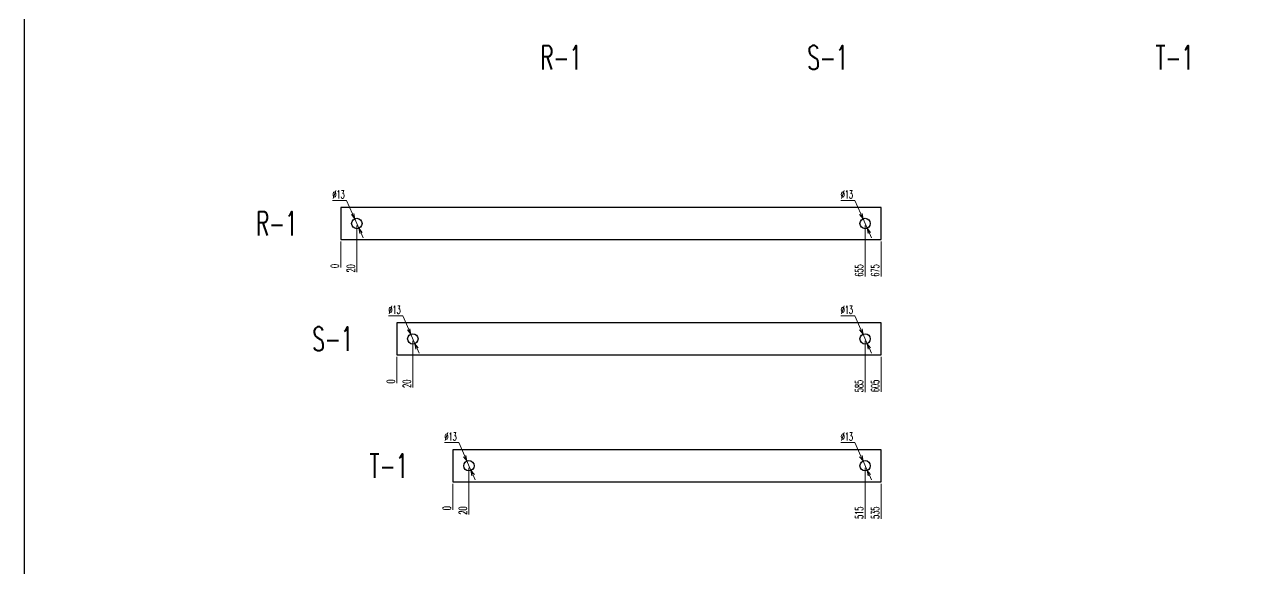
# Model space of a CAD drawing. Header units: millimetres. Extents: x 173893 to 258446, y -176540 to -123824.
# Drawn here: x 191139 to 192661, y -159937 to -159257 of the extents above; entities that cross this region are included whole.
import ezdxf
from ezdxf.enums import TextEntityAlignment as Align

# ---------------------------------------------------------------- set-up
doc = ezdxf.new("R2010")
doc.units = ezdxf.units.MM
doc.header["$LTSCALE"] = 3
doc.layers.add('@.DM. NÉT CHÍNH', color=7, linetype='Continuous')
doc.styles.add('Ann_w01', font='romans.shx', dxfattribs={"width": 0.6, "bigfont": 'chineset.shx'})
doc.dimstyles.new('Dim 01_SC05', dxfattribs={"dimscale": 5, "dimtxt": 2, "dimasz": 1.3, "dimexe": 0.5, "dimexo": 0.5, "dimgap": 0.5, "dimtad": 1, "dimtoh": 1, "dimdec": 1, "dimzin": 12, "dimdsep": 46, "dimtxsty": 'Ann_w01', "dimblk": 'OPEN30', "dimcen": 1.5, "dimclrd": 6, "dimclre": 6, "dimclrt": 3, "dimadec": 1, "dimazin": 3, "dimtm": 1e-09, "dimtfac": 1, "dimtdec": 1, "dimtmove": 0, "dimatfit": 3, "dimldrblk": 'OPEN30', "dimfxl": 1, "dimtolj": 1, "dimlwd": 20, "dimlwe": 20, "dimarcsym": 0})

# ---------------------------------------------------------------- blocks, each defined once
blk = doc.blocks.new('*D1178')
at = {"layer": '@.DM. NÉT CHÍNH', "color": 6, "linetype": 'Continuous', "lineweight": 20, "transparency": 16777216}
blk.add_line((191534.4, -159528.2), (191534.4, -159560.8), dxfattribs=at)
at = {"layer": 'Defpoints', "color": 0, "linetype": 'Continuous', "transparency": 16777216}
for p in [(191534.4, -159505.7), (191534.4, -159525.7), (191534.4, -159554.3)]:
    blk.add_point(p, dxfattribs=at)
at = {"layer": '@.DM. NÉT CHÍNH', "color": 3, "linetype": 'Continuous', "transparency": 16777216, "insert": (191526.9, -159558.8), "char_height": 10, "attachment_point": 5, "rotation": 90, "style": 'Ann_w01'}
blk.add_mtext('\\A1;0', dxfattribs=at)
blk = doc.blocks.new('_Open30')
at = {"color": 0, "linetype": 'ByBlock', "lineweight": -2}
for p, q in [((-1, 0.27), (0, 0)), ((0, 0), (-1, -0.27)), ((0, 0), (-1, 0))]:
    blk.add_line(p, q, dxfattribs=at)
blk = doc.blocks.new('*D1179')
at = {"layer": '@.DM. NÉT CHÍNH', "color": 6, "linetype": 'Continuous', "lineweight": 20, "transparency": 16777216}
blk.add_line((191554.4, -159508.2), (191554.4, -159566.5), dxfattribs=at)
at = {"layer": 'Defpoints', "color": 0, "linetype": 'Continuous', "transparency": 16777216}
for p in [(191534.4, -159505.7), (191554.4, -159505.7), (191554.4, -159554.3)]:
    blk.add_point(p, dxfattribs=at)
at = {"layer": '@.DM. NÉT CHÍNH', "color": 3, "linetype": 'Continuous', "transparency": 16777216, "insert": (191546.9, -159561.7), "char_height": 10, "attachment_point": 5, "rotation": 90, "style": 'Ann_w01'}
blk.add_mtext('\\A1;20', dxfattribs=at)
blk = doc.blocks.new('*D1180')
at = {"layer": '@.DM. NÉT CHÍNH', "color": 6, "linetype": 'Continuous', "lineweight": 20, "transparency": 16777216}
blk.add_line((192189.4, -159508.2), (192189.4, -159572), dxfattribs=at)
at = {"layer": 'Defpoints', "color": 0, "linetype": 'Continuous', "transparency": 16777216}
for p in [(191534.4, -159505.7), (192189.4, -159505.7), (192189.4, -159554.3)]:
    blk.add_point(p, dxfattribs=at)
at = {"layer": '@.DM. NÉT CHÍNH', "color": 3, "linetype": 'Continuous', "transparency": 16777216, "insert": (192181.9, -159564.4), "char_height": 10, "attachment_point": 5, "rotation": 90, "style": 'Ann_w01'}
blk.add_mtext('\\A1;655', dxfattribs=at)
blk = doc.blocks.new('*D1181')
at = {"layer": '@.DM. NÉT CHÍNH', "color": 6, "linetype": 'Continuous', "lineweight": 20, "transparency": 16777216}
blk.add_line((192209.4, -159528.2), (192209.4, -159572), dxfattribs=at)
at = {"layer": 'Defpoints', "color": 0, "linetype": 'Continuous', "transparency": 16777216}
for p in [(191534.4, -159505.7), (192209.4, -159525.7), (192209.4, -159554.3)]:
    blk.add_point(p, dxfattribs=at)
at = {"layer": '@.DM. NÉT CHÍNH', "color": 3, "linetype": 'Continuous', "transparency": 16777216, "insert": (192201.9, -159564.4), "char_height": 10, "attachment_point": 5, "rotation": 90, "style": 'Ann_w01'}
blk.add_mtext('\\A1;675', dxfattribs=at)
blk = doc.blocks.new('*D1182')
at = {"layer": '@.DM. NÉT CHÍNH', "color": 6, "linetype": 'Continuous', "lineweight": 20, "transparency": 16777216}
for p, q in [((192159, -159476.9), (192176.7, -159476.9)), ((192176.7, -159476.9), (192184.2, -159493.8)), ((192192, -159511.6), (192186.8, -159499.7)), ((192194.7, -159517.6), (192197.3, -159523.5))]:
    blk.add_line(p, q, dxfattribs=at)
at = {"layer": 'Defpoints', "color": 0, "linetype": 'Continuous', "transparency": 16777216}
for p in [(192186.8, -159499.7), (192192, -159511.6)]:
    blk.add_point(p, dxfattribs=at)
at = {"layer": '@.DM. NÉT CHÍNH', "color": 6, "linetype": 'Continuous', "lineweight": 20, "transparency": 16777216, "xscale": 6.5, "yscale": 6.5, "zscale": 6.5}
for p, rotation in [((192186.8, -159499.7), 293.8161063566928), ((192192, -159511.6), 113.8161063566928)]:
    blk.add_blockref('_Open30', p, dxfattribs=dict(at, rotation=rotation))
at = {"layer": '@.DM. NÉT CHÍNH', "color": 3, "linetype": 'Continuous', "transparency": 16777216, "insert": (192166.6, -159469.4), "char_height": 10, "attachment_point": 5, "style": 'Ann_w01'}
blk.add_mtext('\\A1;∅13', dxfattribs=at)
blk = doc.blocks.new('*D1183')
at = {"layer": '@.DM. NÉT CHÍNH', "color": 6, "linetype": 'Continuous', "lineweight": 20, "transparency": 16777216}
for p, q in [((191524, -159476.9), (191541.7, -159476.9)), ((191541.7, -159476.9), (191549.2, -159493.8)), ((191557, -159511.6), (191551.8, -159499.7)), ((191559.7, -159517.6), (191562.3, -159523.5))]:
    blk.add_line(p, q, dxfattribs=at)
at = {"layer": 'Defpoints', "color": 0, "linetype": 'Continuous', "transparency": 16777216}
for p in [(191551.8, -159499.7), (191557, -159511.6)]:
    blk.add_point(p, dxfattribs=at)
at = {"layer": '@.DM. NÉT CHÍNH', "color": 6, "linetype": 'Continuous', "lineweight": 20, "transparency": 16777216, "xscale": 6.5, "yscale": 6.5, "zscale": 6.5}
for p, rotation in [((191551.8, -159499.7), 293.8161063574486), ((191557, -159511.6), 113.8161063574486)]:
    blk.add_blockref('_Open30', p, dxfattribs=dict(at, rotation=rotation))
at = {"layer": '@.DM. NÉT CHÍNH', "color": 3, "linetype": 'Continuous', "transparency": 16777216, "insert": (191531.6, -159469.4), "char_height": 10, "attachment_point": 5, "style": 'Ann_w01'}
blk.add_mtext('\\A1;∅13', dxfattribs=at)
blk = doc.blocks.new('*D1184')
at = {"color": 6, "lineweight": 20, "transparency": 16777216}
blk.add_line((191604.4, -159672.5), (191604.4, -159705.1), dxfattribs=at)
at = {"layer": 'Defpoints', "color": 0, "transparency": 16777216}
for p in [(191604.4, -159650), (191604.4, -159670), (191604.4, -159698.6)]:
    blk.add_point(p, dxfattribs=at)
at = {"color": 3, "transparency": 16777216, "insert": (191596.9, -159703.1), "char_height": 10, "attachment_point": 5, "rotation": 90, "style": 'Ann_w01'}
blk.add_mtext('\\A1;0', dxfattribs=at)
blk = doc.blocks.new('*D1185')
at = {"color": 6, "lineweight": 20, "transparency": 16777216}
blk.add_line((191624.4, -159652.5), (191624.4, -159710.8), dxfattribs=at)
at = {"layer": 'Defpoints', "color": 0, "transparency": 16777216}
for p in [(191604.4, -159650), (191624.4, -159650), (191624.4, -159698.6)]:
    blk.add_point(p, dxfattribs=at)
at = {"color": 3, "transparency": 16777216, "insert": (191616.9, -159706), "char_height": 10, "attachment_point": 5, "rotation": 90, "style": 'Ann_w01'}
blk.add_mtext('\\A1;20', dxfattribs=at)
blk = doc.blocks.new('*D1176')
at = {"color": 6, "lineweight": 20, "transparency": 16777216}
blk.add_line((192189.4, -159652.5), (192189.4, -159716.5), dxfattribs=at)
at = {"layer": 'Defpoints', "color": 0, "transparency": 16777216}
for p in [(191604.4, -159650), (192189.4, -159650), (192189.4, -159698.6)]:
    blk.add_point(p, dxfattribs=at)
at = {"color": 3, "transparency": 16777216, "insert": (192181.9, -159708.8), "char_height": 10, "attachment_point": 5, "rotation": 90, "style": 'Ann_w01'}
blk.add_mtext('\\A1;585', dxfattribs=at)
blk = doc.blocks.new('*D1186')
at = {"color": 6, "lineweight": 20, "transparency": 16777216}
blk.add_line((192209.4, -159672.5), (192209.4, -159716.2), dxfattribs=at)
at = {"layer": 'Defpoints', "color": 0, "transparency": 16777216}
for p in [(191604.4, -159650), (192209.4, -159670), (192209.4, -159698.6)]:
    blk.add_point(p, dxfattribs=at)
at = {"color": 3, "transparency": 16777216, "insert": (192201.9, -159708.7), "char_height": 10, "attachment_point": 5, "rotation": 90, "style": 'Ann_w01'}
blk.add_mtext('\\A1;605', dxfattribs=at)
blk = doc.blocks.new('*D1187')
at = {"color": 6, "lineweight": 20, "transparency": 16777216}
for p, q in [((192159, -159621.1), (192176.7, -159621.1)), ((192176.7, -159621.1), (192184.2, -159638.1)), ((192192, -159655.9), (192186.8, -159644)), ((192194.7, -159661.9), (192197.3, -159667.8))]:
    blk.add_line(p, q, dxfattribs=at)
at = {"layer": 'Defpoints', "color": 0, "transparency": 16777216}
for p in [(192186.8, -159644), (192192, -159655.9)]:
    blk.add_point(p, dxfattribs=at)
at = {"color": 6, "lineweight": 20, "transparency": 16777216, "xscale": 6.5, "yscale": 6.5, "zscale": 6.5}
for p, rotation in [((192186.8, -159644), 293.8161063576179), ((192192, -159655.9), 113.8161063576178)]:
    blk.add_blockref('_Open30', p, dxfattribs=dict(at, rotation=rotation))
at = {"color": 3, "transparency": 16777216, "insert": (192166.6, -159613.6), "char_height": 10, "attachment_point": 5, "style": 'Ann_w01'}
blk.add_mtext('\\A1;∅13', dxfattribs=at)
blk = doc.blocks.new('*D1188')
at = {"color": 6, "lineweight": 20, "transparency": 16777216}
for p, q in [((191594, -159621.1), (191611.7, -159621.1)), ((191611.7, -159621.1), (191619.2, -159638.1)), ((191627, -159655.9), (191621.8, -159644)), ((191629.7, -159661.9), (191632.3, -159667.8))]:
    blk.add_line(p, q, dxfattribs=at)
at = {"layer": 'Defpoints', "color": 0, "transparency": 16777216}
for p in [(191621.8, -159644), (191627, -159655.9)]:
    blk.add_point(p, dxfattribs=at)
at = {"color": 6, "lineweight": 20, "transparency": 16777216, "xscale": 6.5, "yscale": 6.5, "zscale": 6.5}
for p, rotation in [((191621.8, -159644), 293.8161063566652), ((191627, -159655.9), 113.8161063566652)]:
    blk.add_blockref('_Open30', p, dxfattribs=dict(at, rotation=rotation))
at = {"color": 3, "transparency": 16777216, "insert": (191601.6, -159613.6), "char_height": 10, "attachment_point": 5, "style": 'Ann_w01'}
blk.add_mtext('\\A1;∅13', dxfattribs=at)
blk = doc.blocks.new('*D1189')
at = {"color": 6, "lineweight": 20, "transparency": 16777216}
blk.add_line((191674.4, -159830.9), (191674.4, -159863.5), dxfattribs=at)
at = {"layer": 'Defpoints', "color": 0, "transparency": 16777216}
for p in [(191674.4, -159808.4), (191674.4, -159828.4), (191674.4, -159857)]:
    blk.add_point(p, dxfattribs=at)
at = {"color": 3, "transparency": 16777216, "insert": (191666.9, -159861.5), "char_height": 10, "attachment_point": 5, "rotation": 90, "style": 'Ann_w01'}
blk.add_mtext('\\A1;0', dxfattribs=at)
blk = doc.blocks.new('*D1190')
at = {"color": 6, "lineweight": 20, "transparency": 16777216}
blk.add_line((191694.4, -159810.9), (191694.4, -159869.2), dxfattribs=at)
at = {"layer": 'Defpoints', "color": 0, "transparency": 16777216}
for p in [(191674.4, -159808.4), (191694.4, -159808.4), (191694.4, -159857)]:
    blk.add_point(p, dxfattribs=at)
at = {"color": 3, "transparency": 16777216, "insert": (191686.9, -159864.4), "char_height": 10, "attachment_point": 5, "rotation": 90, "style": 'Ann_w01'}
blk.add_mtext('\\A1;20', dxfattribs=at)
blk = doc.blocks.new('*D1177')
at = {"color": 6, "lineweight": 20, "transparency": 16777216}
blk.add_line((192189.4, -159810.9), (192189.4, -159874.9), dxfattribs=at)
at = {"layer": 'Defpoints', "color": 0, "transparency": 16777216}
for p in [(191674.4, -159808.4), (192189.4, -159808.4), (192189.4, -159857)]:
    blk.add_point(p, dxfattribs=at)
at = {"color": 3, "transparency": 16777216, "insert": (192181.9, -159867.2), "char_height": 10, "attachment_point": 5, "rotation": 90, "style": 'Ann_w01'}
blk.add_mtext('\\A1;515', dxfattribs=at)
blk = doc.blocks.new('*D1191')
at = {"color": 6, "lineweight": 20, "transparency": 16777216}
blk.add_line((192209.4, -159830.9), (192209.4, -159874.9), dxfattribs=at)
at = {"layer": 'Defpoints', "color": 0, "transparency": 16777216}
for p in [(191674.4, -159808.4), (192209.4, -159828.4), (192209.4, -159857)]:
    blk.add_point(p, dxfattribs=at)
at = {"color": 3, "transparency": 16777216, "insert": (192201.9, -159867.2), "char_height": 10, "attachment_point": 5, "rotation": 90, "style": 'Ann_w01'}
blk.add_mtext('\\A1;535', dxfattribs=at)
blk = doc.blocks.new('*D1192')
at = {"color": 6, "lineweight": 20, "transparency": 16777216}
for p, q in [((192159, -159779.6), (192176.7, -159779.6)), ((192176.7, -159779.6), (192184.2, -159796.5)), ((192192, -159814.3), (192186.8, -159802.4)), ((192194.7, -159820.3), (192197.3, -159826.2))]:
    blk.add_line(p, q, dxfattribs=at)
at = {"layer": 'Defpoints', "color": 0, "transparency": 16777216}
for p in [(192186.8, -159802.4), (192192, -159814.3)]:
    blk.add_point(p, dxfattribs=at)
at = {"color": 6, "lineweight": 20, "transparency": 16777216, "xscale": 6.5, "yscale": 6.5, "zscale": 6.5}
for p, rotation in [((192186.8, -159802.4), 293.8161063574657), ((192192, -159814.3), 113.8161063574657)]:
    blk.add_blockref('_Open30', p, dxfattribs=dict(at, rotation=rotation))
at = {"color": 3, "transparency": 16777216, "insert": (192166.6, -159772.1), "char_height": 10, "attachment_point": 5, "style": 'Ann_w01'}
blk.add_mtext('\\A1;∅13', dxfattribs=at)
blk = doc.blocks.new('*D1193')
at = {"color": 6, "lineweight": 20, "transparency": 16777216}
for p, q in [((191664, -159779.6), (191681.7, -159779.6)), ((191681.7, -159779.6), (191689.2, -159796.5)), ((191697, -159814.3), (191691.8, -159802.4)), ((191699.7, -159820.3), (191702.3, -159826.2))]:
    blk.add_line(p, q, dxfattribs=at)
at = {"layer": 'Defpoints', "color": 0, "transparency": 16777216}
for p in [(191691.8, -159802.4), (191697, -159814.3)]:
    blk.add_point(p, dxfattribs=at)
at = {"color": 6, "lineweight": 20, "transparency": 16777216, "xscale": 6.5, "yscale": 6.5, "zscale": 6.5}
for p, rotation in [((191691.8, -159802.4), 293.8161063569412), ((191697, -159814.3), 113.8161063569412)]:
    blk.add_blockref('_Open30', p, dxfattribs=dict(at, rotation=rotation))
at = {"color": 3, "transparency": 16777216, "insert": (191671.6, -159772.1), "char_height": 10, "attachment_point": 5, "style": 'Ann_w01'}
blk.add_mtext('\\A1;∅13', dxfattribs=at)

msp = doc.modelspace()

# ---------------------------------------------------------------- linework, layer by layer
at = {"color": 1}
msp.add_lwpolyline([(191534.41, -159525.69), (192209.41, -159525.69), (192209.41, -159485.69), (191534.41, -159485.69)], close=True, dxfattribs=at)
at = {"color": 2}
msp.add_lwpolyline([(191604.41, -159669.96), (192209.41, -159669.96), (192209.41, -159629.96), (191604.41, -159629.96)], close=True, dxfattribs=at)
at = {"color": 4}
msp.add_lwpolyline([(191674.41, -159828.38), (192209.41, -159828.38), (192209.41, -159788.38), (191674.41, -159788.38)], close=True, dxfattribs=at)
at = {"color": 1}
for centre in [(191554.41, -159505.69), (192189.41, -159505.69)]:
    msp.add_circle(centre, 6.5, dxfattribs=at)
at = {"color": 2}
for centre in [(191624.41, -159649.96), (192189.41, -159649.96)]:
    msp.add_circle(centre, 6.5, dxfattribs=at)
at = {"color": 4}
for centre in [(191694.41, -159808.38), (192189.41, -159808.38)]:
    msp.add_circle(centre, 6.5, dxfattribs=at)
at = {"layer": '@.DM. NÉT CHÍNH', "linetype": 'Continuous'}
msp.add_lwpolyline([(191139.08, -156273.28), (197290.13, -156273.28), (197290.13, -160718.56), (191139.08, -160718.56)], close=True, dxfattribs=at)

# ---------------------------------------------------------------- texts
at = {"style": 'Ann_w01', "width": 0.6}
for s, p in [('R-1', (191809.59, -159298.25)), ('S-1', (192142.82, -159298.25)), ('T-1', (192576.01, -159298.25)), ('R-1', (191454.41, -159505.69)), ('S-1', (191524.41, -159649.96)), ('T-1', (191594.41, -159808.38))]:
    msp.add_text(s, height=30, dxfattribs=at).set_placement(p, align=Align.MIDDLE_CENTER)

# ---------------------------------------------------------------- dimensions: what is measured, and where the dimension line sits
at = {"color": 2}
for p1, p2, picture, middle in [((191627.04, -159655.91), (191621.79, -159644.02), '*D1188', (191601.62, -159621.14)), ((192192.04, -159655.91), (192186.79, -159644.02), '*D1187', (192166.62, -159621.14))]:
    dim = msp.add_diameter_dim_2p(p1=p1, p2=p2, dimstyle='Dim 01_SC05', dxfattribs=at)
    dim.commit()
    dim.dimension.update_dxf_attribs({"geometry": picture, "text_midpoint": middle, "dimtype": 163})
for feature_location, offset, origin, picture, middle in [((191604.41187858, -159669.9618055), (0, -28.63549634), (191604.41187859, -159649.9618055), '*D1184', (191596.91187858, -159703.09730184)), ((191624.41, -159649.96), (0, -48.64), (191604.41, -159649.96), '*D1185', (191616.91, -159705.95)), ((192189.41, -159649.96), (0, -48.64), (191604.41, -159649.96), '*D1176', (192181.91, -159708.81)), ((192209.41, -159669.96), (0, -28.64), (191604.41, -159649.96), '*D1186', (192201.91, -159708.67))]:
    dim = msp.add_ordinate_dim(feature_location=feature_location, offset=offset, dtype=1, origin=origin, dimstyle='Dim 01_SC05', dxfattribs=at)
    dim.commit()
    dim.dimension.update_dxf_attribs({"geometry": picture, "text_midpoint": middle})
at = {"color": 4}
for p1, p2, picture, middle in [((191697.04, -159814.32), (191691.79, -159802.43), '*D1193', (191671.62, -159779.56)), ((192192.04, -159814.32), (192186.79, -159802.43), '*D1192', (192166.62, -159779.56))]:
    dim = msp.add_diameter_dim_2p(p1=p1, p2=p2, dimstyle='Dim 01_SC05', dxfattribs=at)
    dim.commit()
    dim.dimension.update_dxf_attribs({"geometry": picture, "text_midpoint": middle, "dimtype": 163})
for feature_location, offset, origin, picture, middle in [((191674.41187858, -159828.37610629), (0, -28.63549634), (191674.41187859, -159808.37610629), '*D1189', (191666.91187858, -159861.51160262)), ((191694.41, -159808.38), (0, -48.64), (191674.41, -159808.38), '*D1190', (191686.91, -159864.37)), ((192189.41, -159808.38), (0, -48.64), (191674.41, -159808.38), '*D1177', (192181.91, -159867.23)), ((192209.41, -159828.38), (0, -28.64), (191674.41, -159808.38), '*D1191', (192201.91, -159867.23))]:
    dim = msp.add_ordinate_dim(feature_location=feature_location, offset=offset, dtype=1, origin=origin, dimstyle='Dim 01_SC05', dxfattribs=at)
    dim.commit()
    dim.dimension.update_dxf_attribs({"geometry": picture, "text_midpoint": middle})
at = {"layer": '@.DM. NÉT CHÍNH', "linetype": 'Continuous'}
for p1, p2, picture, middle in [((191557.04, -159511.64), (191551.79, -159499.74), '*D1183', (191531.62, -159476.87)), ((192192.04, -159511.64), (192186.79, -159499.74), '*D1182', (192166.62, -159476.87))]:
    dim = msp.add_diameter_dim_2p(p1=p1, p2=p2, dimstyle='Dim 01_SC05', dxfattribs=at)
    dim.commit()
    dim.dimension.update_dxf_attribs({"geometry": picture, "text_midpoint": middle, "dimtype": 163})
for feature_location, offset, origin, picture, middle in [((191534.41187858, -159525.68995855), (0, -28.63549634), (191534.41187859, -159505.68995855), '*D1178', (191526.91187858, -159558.82545488)), ((191554.41, -159505.69), (0, -48.64), (191534.41, -159505.69), '*D1179', (191546.91, -159561.68)), ((192189.41, -159505.69), (0, -48.64), (191534.41, -159505.69), '*D1180', (192181.91, -159564.4)), ((192209.41, -159525.69), (0, -28.64), (191534.41, -159505.69), '*D1181', (192201.91, -159564.4))]:
    dim = msp.add_ordinate_dim(feature_location=feature_location, offset=offset, dtype=1, origin=origin, dimstyle='Dim 01_SC05', dxfattribs=at)
    dim.commit()
    dim.dimension.update_dxf_attribs({"geometry": picture, "text_midpoint": middle})

doc.saveas('drawing.dxf')
